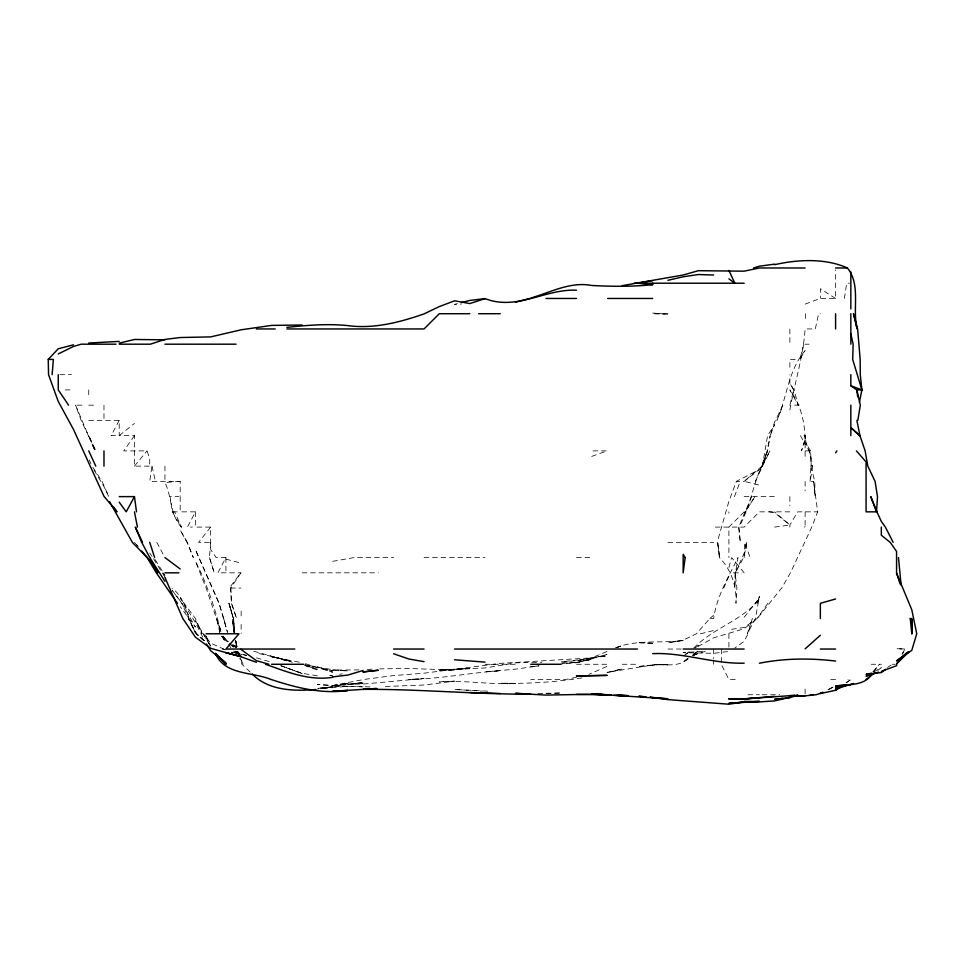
<?xml version="1.0" encoding="UTF-8"?>
<svg xmlns="http://www.w3.org/2000/svg" width="965" height="965" viewBox="0 0 965 965"><rect width="100%" height="100%" fill="white"/><g stroke="black" fill="none" stroke-linecap="round" stroke-linejoin="round"><path stroke-width="0.72" stroke-dasharray="4.83 3.62" d="M721.506 649.035L721.253 664.27L728.901 679.517L738.768 679.517M744.148 557.577L744.63 542.342L750.167 557.577M805.112 456.385L805.112 435.637L805.112 440.571L801.457 450.884L805.112 438.834L805.22 435.637L803.99 435.637M810.093 481.366L810.865 466.131L812.759 466.131L810.093 481.366L812.88 481.366M805.112 438.834C804.726 421.633 800.419 403.792 789.877 389.92L798.272 405.155L794.026 389.92L789.877 383.165L789.877 374.673M209.465 557.577L214.254 572.824L209.465 557.577L210.672 542.342M789.877 409.944C794.593 383.081 803.338 356.459 805.112 328.944L815.304 328.944L818.634 313.709L820.359 313.709M88.732 420.402L119.214 420.402L119.214 435.637L134.461 435.637L134.461 466.131L152 466.131L149.708 481.366L180.19 481.366L180.19 495.515M844.363 298.462L846.703 283.215L849.465 283.215M751.663 496.613L738.587 527.095L740.348 542.342L738.949 527.095C749.889 508.024 752.652 485.926 761.675 466.131M789.877 405.155L793.616 389.92L789.877 383.165M803.857 344.191L799.828 359.426L805.112 350.681C788.14 370.319 787.03 397.532 776.922 420.402L782.977 405.155L774.63 421.946L770.094 435.637L774.63 424.624L767.561 435.637L762.434 466.131L767.549 450.884L770.179 435.637L767.163 450.884L761.94 466.131L767.549 450.884L759.383 472.162M728.901 567.504L731.651 557.577L744.148 572.824M615.67 647.732C637.262 639.312 660.711 643.426 683.172 640.591L667.937 642.654L683.172 640.169L696.356 633.788L709.818 618.541L713.666 618.541C716.669 596.587 728.273 577.239 737.996 557.577L735.547 572.824L734.751 588.059L735.077 572.824L736.886 588.059L735.945 603.306C736.765 586.491 731.386 569.652 719.359 557.577L717.936 542.342L719.661 557.577L717.212 542.342L728.901 501.318L736.392 481.366L759.383 469.569L744.148 481.366L736.392 481.366M734.437 496.613L740.251 481.366M810.865 466.131L814.786 481.366L815.027 496.613L813.555 481.366L817.693 511.848L811.758 527.095L790.444 572.824L781.662 588.059L757.236 618.541L744.148 628.746L713.666 637.817L696.127 647.575M723.75 588.059L728.901 576.105M902.528 654.113L904.784 649.035L896.569 648.709L904.784 649.035L902.046 654.113M755.293 481.366L769.889 450.884L761.988 466.131L744.148 481.366L759.383 485.154M180.19 496.613L180.19 511.848L195.425 511.848L187.475 527.095L192.385 527.095M195.425 511.848L195.425 527.095L210.672 527.095L210.672 549.495L216.184 557.577L225.919 557.577L217.897 572.824L241.153 572.824M119.214 420.402L111.096 435.637L117.332 435.637M789.877 527.095L789.877 525.02L797.717 511.848L817.693 511.848M230.719 588.059L231.769 603.306L236.618 618.541L231.298 603.306L230.719 588.059L240.912 572.824L229.284 588.059L240.985 588.059M767.851 603.306L757.079 618.541L744.148 627.443L728.901 629.699M134.461 435.637L123.773 450.884L147.006 450.884L149.708 458.339L149.708 466.131M210.672 527.095L198.597 542.342L212.409 542.342M744.148 617.25L759.383 598.216L757.067 603.306L759.383 596.442L755.438 618.541L747.308 633.788L752.326 618.541L748.008 633.788L744.148 641.315L734.654 648.178M873.868 671.302L879.489 664.27L881.322 664.27M134.461 466.131L147.006 450.884M872.782 671.893L879.489 664.27M744.148 511.848L728.901 527.095L728.901 557.577M693.678 648.13C712.978 628.179 741.313 620.977 759.383 599.361L755.197 603.306M709.818 618.541L713.666 615.224M695.15 648.094L698.419 645.271L694.969 648.094M119.214 435.637L134.461 423.406M687.864 658.89C678.552 667.732 664.222 663.799 652.69 665.066L663.787 664.27L637.455 666.61L652.69 664.981L606.961 672.412L622.208 668.95L606.961 672.81M692.556 655.223L698.419 650.651L692.556 654.921M877.8 670.385L881.322 667.647L873.699 671.929M689.143 651.677L683.172 656.067L690.421 651.375M687.864 658.347L683.172 661.761L688.262 658.818M846.148 682.834L850.841 679.517L847.958 679.517M846.148 682.701L850.841 679.517M887.462 667.418L891.141 665.066M693.34 655.862L698.419 652.907L692.882 655.102M827.97 689.866L834.327 686.477L827.97 689.673M606.961 666.417L588.952 674.354M804.231 527.095L805.112 526.685M606.961 651.532L591.726 657.865L576.479 660.736L561.244 661.809L591.726 658.504L606.961 654.487L591.726 658.323L606.961 655.778L591.726 657.865L500.268 663.365L424.057 673.184L393.587 675.572L363.576 679.517L332.611 685.524L317.364 684.499L332.611 685.536L347.846 684.655L363.093 682.46L347.846 684.402L363.093 683.111L347.846 684.209L363.093 684.064L424.057 678.479L408.822 679.517C439.461 678.998 469.69 672.834 500.268 670.711L485.033 671.869L515.515 669.167L539.073 665.85L530.75 666.743L537.686 665.898M615.851 648.01L622.208 645.452L617.13 647.539M692.882 655.319L705.355 651.411M805.112 304.108L820.359 298.462L835.594 298.462L835.594 269.959M591.726 456.409L606.961 450.884L591.726 450.884M457.314 303.661L454.539 304.373L461.475 304.011M562.631 663.039L576.479 662.545L591.726 658.769L576.479 662.726L562.631 663.884M700.421 633.788L713.666 630.531M576.479 662.521L591.726 659.385L576.479 662.545L561.244 663.1M576.479 677.273L565.599 679.517L530.75 679.517M702.58 651.315L683.172 652.654L713.666 653.329L728.901 651.423M321.514 688.757L332.611 686.911L317.364 689.022M332.611 561.341L354.095 557.577L393.587 557.577M339.535 674.282L342.31 673.884M582.028 677.9C555.02 682.267 527.566 683.823 500.268 683.244L515.515 683.365C490.099 684.885 464.78 679.975 439.304 681.917L454.539 681.133L424.057 685.029L383.877 686.537M774.63 527.095L789.877 525.02L774.63 511.848M332.611 685.536L347.846 683.654L332.611 685.524M439.304 670.904L454.539 669.143L485.033 667.973L515.515 662.859L541.847 662.231M332.611 675.271L329.837 675.56L332.611 675.343M370.017 686.923L347.846 686.272L320.139 688.781M180.19 481.366L164.943 482.512C172.108 497.12 169.828 514.454 181.36 527.095L172.337 511.848L170.057 496.613L178.899 496.613M358.932 669.915L332.611 670.072L347.846 670.977L332.611 669.71L304.892 664.776L332.611 670.977L317.364 667.02L332.611 672.231L303.324 663.039M367.255 669.445L372.792 669.167M545.997 693.582L561.244 692.979L536.299 693.437M469.798 668.709L439.304 670.277L469.798 668.359L454.539 669.831L439.304 669.867L454.539 670.06L408.822 668.468L379.715 668.878M667.937 313.709L652.69 313.709L667.937 314.204L652.69 313.046M805.606 313.709L805.112 321.876M805.112 344.191L809.08 344.191M795.281 359.426L789.877 359.426L789.877 370.319M59.987 374.673L71.531 374.673M65.246 389.92L72.459 389.92M77.116 405.155L82.93 405.155M88.732 405.155L94.932 405.155M794.629 405.155L799.165 405.155M805.112 450.884L810.6 450.884L811.239 466.131L809.611 450.884L812.759 466.131M744.148 496.613L774.63 496.613M172.349 511.848L177.946 511.848M789.877 511.848L759.383 511.848L744.148 527.095L713.666 527.095M667.937 542.342L713.666 542.342M424.057 557.577L485.033 557.577M576.479 557.577L591.726 557.577M302.117 572.824L378.328 572.824M733.509 572.824L741.964 572.824M667.937 649.035L681.785 649.035M485.033 664.27L515.515 664.27M576.479 664.27L606.961 664.27M622.208 664.27L637.455 664.27M871.262 664.27L875.653 664.27M892.372 664.27L895.17 664.27M830.744 679.517L835.594 679.517M747.947 694.752L759.383 694.752M762.157 694.752L779.732 694.752M347.846 686.272L332.611 685.886L363.093 686.899M487.795 691.193L454.539 689.468L482.259 691.145M235.364 651.17L237.016 653.305L239.766 653.812M246.69 655.452L231.455 651.423M769.202 511.848L774.63 512.729L789.877 525.02M317.364 675.802L302.117 673.317L280.574 665.681M299.355 662.195L271.635 656.863L286.882 659.939L256.401 652.907M235.605 653.016L231.455 652.207L235.605 653.172M236.992 653.293L246.69 655.549L241.153 654.101M253.711 651.242L293.975 662.267M225.919 649.819L222.601 649.035L225.919 650.06L210.672 643.112L203.326 633.788L210.672 646.357L195.425 620.676L202.216 633.788L195.473 618.541L180.19 597.986L195.425 622.594L204.23 640.145M286.882 660.868L271.635 656.465L292.323 662.231M225.919 559.085L241.153 563.21M256.401 657.828L271.635 662.219M304.892 665.452L317.364 669.131L304.892 665.488L317.364 670.06M281.84 666.019L302.117 673.618L281.334 665.886M232.842 644.849L239.766 647.611M232.263 644.958L238.608 647.817M232.336 645.561L236.196 647.648M835.594 298.462L820.359 288.752L820.359 298.052M228.247 641.689L225.919 640.06L223.096 635.875M232.927 644.958L236.425 647.394M203.76 640.543L195.425 633.366L181.794 603.306L172.265 590.375L181.987 603.306L195.425 627.045L180.19 606.696M223.072 636.08L228.078 642.533M229.151 643.462L234.555 648.106L229.151 642.919M204.061 640.543L196.353 633.788L204.061 640.7M204.254 640.7L196.764 633.788L188.404 618.541L195.425 632.232C186.534 617.745 186.534 598.963 171.963 588.059M233.687 651.025L235.822 653.016M228.078 641.894L225.919 639.855L228.03 643.305M250.2 672.086L241.925 664.27L239.815 658.564M136.391 544.513L138.309 546.697M235.569 651.279L237.426 653.51M134.461 542.342L138.079 546.697M163.025 572.824L164.943 575.321L153.833 557.577M221.721 636.164L225.919 642.75M221.757 636.164L225.919 642.099M180.19 525.237L181.48 527.095L174.605 511.848M149.708 552.969L152.024 556.419M236.413 651.435L237.993 653.836M92.821 467.301L102.049 481.366L108.792 496.613L103.979 486.662L92.399 467.398M810.6 450.884L805.112 442.296L808.875 450.884L805.112 439.256M164.943 577.263L152.796 557.577M228.741 644.451L230.852 647.889M223.096 636.08L225.919 640.663M236.244 651.532L237.643 654.041M800.443 435.637L805.112 444.31M156.776 542.342L164.255 556.31M206.052 636.261L210.672 646.152M241.153 659.843L243.192 664.27L240.092 658.118M205.473 635.054L209.514 643.945M89.287 459.991L90.939 463.67M237.426 651.532L238.488 654.041M237.426 651.628L239.561 656.827M216.281 618.541L221.19 632.401C214.797 607.914 207.017 583.813 195.425 561.184L206.136 588.059L221.166 632.401M238.488 651.737L240.261 657.141M223.699 618.541L219.067 603.306L195.425 549.7L219.067 603.306L227.523 632.389L223.699 618.541L225.919 626.78M152 466.131L155.449 481.366M235.544 640.712L237.293 647.648M219.803 632.401L216.884 618.541L219.755 632.401M235.75 640.712L237.149 647.648L235.93 640.712M235.605 640.712L236.522 647.648M234.049 632.401L232.215 618.541L233.88 632.401M234.591 632.401L233.614 618.541L228.802 603.306L233.397 618.541L234.784 632.401L233.18 618.541L229.188 603.306L233.397 618.541L234.266 632.401M805.112 481.366L805.112 490.799M805.112 511.848L805.112 527.095M805.112 689.082L805.112 693.919M789.877 329.065L789.877 344.903M789.877 496.613L789.877 505.817M728.901 511.848L728.901 513.211M728.901 633.788L728.901 648.794M713.666 649.035L713.666 658.733M713.666 660.12L713.666 664.27M241.153 611.074L241.153 618.541M241.153 624.464L241.153 633.583M225.919 557.577L225.919 572.824M164.943 466.131L164.943 481.161M103.979 405.155L103.979 420.402M88.732 389.92L88.732 397.061M746.813 542.342L744.148 556.672L735.27 572.824L744.148 553.295L746.813 542.342M745.185 511.848L744.148 515.069L745.209 511.848L754.956 496.613L745.185 511.848M347.846 683.485L332.611 687.128L317.364 688.395L332.611 686.634L347.846 683.485M591.726 657.997L576.479 660.736L591.726 657.997M454.539 669.191L439.304 670.482L454.539 669.203M454.539 669.505L439.304 670.277L454.539 669.505M667.937 664.788L652.69 664.27L667.937 664.849M652.69 643.281L637.455 642.63L652.69 643.281M187.355 542.342L180.19 530.05L186.957 542.342L193.338 557.577L187.355 542.342M88.732 436.361L81.12 420.402L75.559 405.155L94.932 450.884L88.732 435.637L95.873 450.884L88.732 436.361"/><path stroke-width="1.45" d="M52.134 374.673L53.389 359.426L48.25 359.426L48.552 374.673L58.25 401.44L73.497 429.461L103.979 496.324L116.982 511.848L113.822 507.168M857.813 420.402L860.322 405.155L856.836 389.92L850.841 385.771L850.841 374.673M859.381 402.381L861.902 389.92L860.285 374.673L860.165 359.426L857.62 328.944L853.458 313.709L857.125 328.944C852.059 309.053 861.142 284.952 847.415 267.981C825.461 258.077 797.778 259.392 774.63 264.7M119.214 496.613L134.461 496.613L126.21 511.848L119.214 502.15M835.594 452.79L836.896 450.884M871.998 673.654C865.11 686.38 847.728 684.089 835.594 686.043L849.453 684.716M906.219 653.269L896.569 663.848L908.753 651.99M48.25 359.426L58.25 348.763L73.497 344.843M805.112 648.866L820.359 635.272M908.294 651.785L896.569 660.965L911.804 650.301L916.75 633.788L911.804 609.808L896.569 573.162L896.569 551.401L890.176 542.342L881.322 535.201L881.322 527.095M866.075 679.517L874.29 673.124M885.737 669.264L881.322 672.593L866.075 674.33L871.624 673.184M839.116 687.816L835.594 690.301L820.359 693.558L822.892 692.255M839.116 687.478L835.594 689.866L841.95 686.658M869.887 674.077L866.075 676.224L878.548 672.098M822.892 692.581L816.064 694.752L805.112 695.825L789.877 695.669L744.148 698.937L728.901 698.901L744.148 698.937L774.63 696.32M58.25 353.926L73.497 346.459L81.253 344.191L116.041 344.191M840.672 686.754L835.594 689.058L853.53 683.461M881.322 671.363L896.569 665.693L896.569 664.27M530.75 298.076C550.629 292.298 570.472 281.358 591.726 285.483C612.027 286.533 632.473 286.798 652.69 284.663L652.69 283.215M576.479 290.212C545.092 288.692 517.144 311.019 485.033 298.631L469.798 303.565L454.539 300.803L439.304 306.593L424.057 313.878C399.763 322.37 373.805 329.101 347.846 325.615C327.521 323.528 307.135 325.253 286.882 327.352M797.621 695.174L789.877 697.659L774.63 699.36L782.941 698.262M753.677 267.981L759.383 266.195L774.63 264.157M363.093 670.482L347.846 675.054L332.611 676.899M835.594 598.976L820.359 603.306L820.359 618.541M515.515 302.238L529.616 298.462M461.475 302.588L469.798 300.441L485.033 298.631M119.214 343.154L134.461 339.475L164.943 339.837M667.937 280.308L683.172 276.786L698.419 274.53L713.666 275.037M622.208 285.64L683.172 275.013L698.419 270.683L744.148 271.177L759.383 267.981L805.112 267.981M835.594 687.345L850.841 684.595M652.69 280.646L637.455 283.215L652.69 284.663M795.039 695.391L789.877 696.223L797.874 695.246M744.148 701.965L728.901 704.209L667.937 699.613L649.915 697.212L667.937 698.817L591.726 693.895L611.135 695.053M785.715 697.9L789.877 697.357L774.63 700.892L759.383 701.917L744.148 701.567L759.383 701.374L728.901 703.34L733.062 702.966M363.093 671.966L378.328 670.241L363.093 671.857M759.383 663.22C784.714 658.202 809.985 658.046 835.594 661.061M737.212 702.592L742.76 702.098M376.953 688.479L332.611 691.314L347.846 690.482C322.02 694.33 296.05 687.671 271.635 679.662L271.081 679.517C252.914 671.869 226.027 675.307 216.112 654.897M794.376 695.319L789.877 695.656L805.112 695.825M119.214 341.393L88.732 343.045M375.566 688.527L363.093 689.36C418.967 689.01 474.792 694.305 530.75 694.221L515.515 693.328L545.997 695.077L594.5 694.221M744.148 698.829L759.383 697.888M315.977 689.529C294.096 691.23 268.608 690.831 252.263 674.028M332.611 677.321C309.162 681.061 287.088 671.881 265.508 664.27M652.69 653.631C683.365 652.292 713.292 663.968 744.148 663.184M576.479 694.366L610.688 694.909M835.594 267.981L847.415 267.981M634.246 283.215L744.148 283.215M545.997 298.462L576.479 298.462M607.648 298.462L652.69 298.462M469.798 313.709L439.304 313.709L424.057 328.944L286.882 328.944M478.664 313.709L500.268 313.709M256.401 328.944L275.206 328.944M119.214 344.191L150.371 344.191L164.943 339.427L180.19 337.533L210.672 336.894L241.153 329.801L271.635 325.398L302.117 325M164.943 344.191L236.063 344.191M850.841 333.649L853.132 344.191L852.686 359.426L861.902 389.92L856.836 389.92L857.74 396.844M893.144 542.342L885.4 527.095L881.322 521.426L876.908 511.848L866.075 511.848L866.075 461.933L856.425 450.884M164.943 572.824L178.875 572.824M910.248 618.541L911.804 618.541L911.804 633.788L910.248 618.541L911.804 619.265L911.865 633.788M206.124 633.788L238.97 633.788L225.919 649.035L240.478 649.035L256.401 660.651L268.921 664.27M241.153 649.035L294.808 649.035M393.587 649.035L424.057 649.035M454.539 649.035L637.455 649.035M683.172 649.035L744.148 649.035M820.359 649.035L835.594 649.035M271.635 664.27L303.71 664.27M530.75 664.27L561.244 664.27M604.235 694.752L606.961 694.752L591.726 694.221L606.961 694.716M810.298 694.752L812.892 694.752M627.757 695.62L617.889 695.27M500.268 693.473L469.798 692.532M618.167 695.246L627.757 695.729L616.828 695.246M454.539 659.771L485.033 662.123M613.897 695.258L622.208 695.861M424.057 661.652L408.822 658.999L393.587 653.739M256.401 662.304L241.153 656.827L210.672 648.311L195.425 637.202L182.843 618.541L164.943 577.42M850.841 385.771L861.902 389.92M728.901 278.849L734.835 283.215L728.901 270.417M164.943 557.577L180.19 568.952M876.908 511.848L870.78 496.613L876.522 511.848L877.499 496.613L875.086 481.366L867.8 466.131L865.135 450.884L859.936 435.637L850.841 427.628L859.598 435.637M221.564 659.059L225.919 663.064L210.672 650.724L206.413 643.945M215.75 654.029L225.919 664.041L215.436 653.317M216.124 654.113L225.919 664.27L222.975 661.013M141.698 551.051L149.708 560.4L157.729 572.824L149.708 559.7M164.943 581.352L149.792 557.577M68.575 405.155L58.25 389.92L58.25 374.673M177.451 603.306L156.306 572.824L147.126 557.577L132.35 542.342L109.588 501.691M149.708 557.444L141.71 542.342L135.317 527.095L142.518 542.342M88.732 450.884L95.788 466.131M896.569 573.162L900.152 583.994M149.708 542.342L154.641 557.577M856.884 420.402L859.936 435.637M134.461 511.848L137.416 527.095M134.461 496.613L136.511 511.848M901.129 585.297L898.463 557.577M850.841 271.961L850.841 308.921M850.841 313.709L850.841 344.191M850.841 405.155L850.841 435.637M835.594 313.709L835.594 328.944M103.979 450.884L103.979 466.131M685.138 557.577L683.172 572.824L683.172 554.332L685.138 557.577M606.961 675.367L576.479 675.946L606.961 675.367M645.766 696.851L638.83 696.26L645.766 696.875M241.153 656.477L225.919 652.738L241.153 656.477"/></g></svg>
